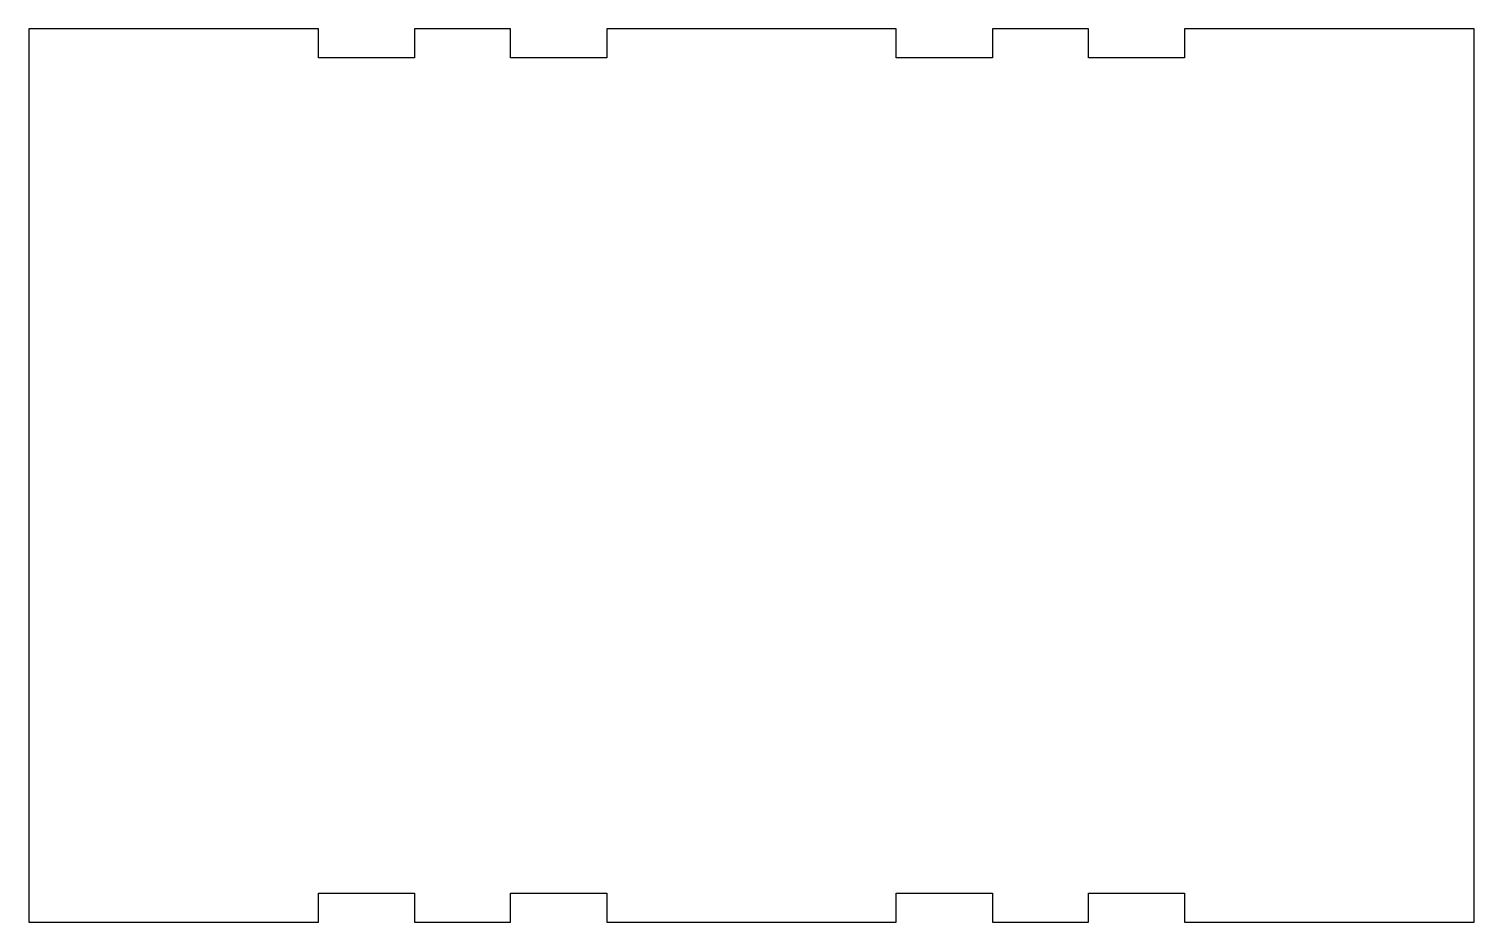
# Model space of a CAD drawing. Extents: x -108 to 42, y -19 to 74.
import ezdxf

# ---------------------------------------------------------------- set-up
doc = ezdxf.new("R2010")
doc.units = 0
doc.header["$MEASUREMENT"] = 0
doc.layers.get('0').update_dxf_attribs({"linetype": 'CONTINUOUS'})

# ---------------------------------------------------------------- blocks, each defined once
blk = doc.blocks.new('SHAPE2DVIEW001')
at = {"color": 1}
for p, q in [((-78.06, 74), (-108.23, 74)), ((-108.23, 74), (-108.23, -19)), ((-78.06, 71), (-78.06, 74)), ((-58.06, 74), (-68.06, 74)), ((-68.06, 74), (-68.06, 71)), ((-58.06, 71), (-58.06, 74)), ((-17.9, 74), (-48.06, 74)), ((-48.06, 74), (-48.06, 71)), ((-17.9, 71), (-17.9, 74)), ((2.1, 74), (-7.9, 74)), ((-7.9, 74), (-7.9, 71)), ((2.1, 71), (2.1, 74)), ((42.27, 74), (12.1, 74)), ((12.1, 74), (12.1, 71)), ((42.27, -19), (42.27, 74)), ((-68.06, 71), (-78.06, 71)), ((-48.06, 71), (-58.06, 71)), ((-7.9, 71), (-17.9, 71)), ((12.1, 71), (2.1, 71)), ((-78.06, -19), (-78.06, -16)), ((-78.06, -16), (-68.06, -16)), ((-68.06, -16), (-68.06, -19)), ((-58.06, -19), (-58.06, -16)), ((-58.06, -16), (-48.06, -16)), ((-48.06, -16), (-48.06, -19)), ((-17.9, -19), (-17.9, -16)), ((-17.9, -16), (-7.9, -16)), ((-7.9, -16), (-7.9, -19)), ((2.1, -19), (2.1, -16)), ((2.1, -16), (12.1, -16)), ((12.1, -16), (12.1, -19)), ((-108.23, -19), (-78.06, -19)), ((-68.06, -19), (-58.06, -19)), ((-48.06, -19), (-17.9, -19)), ((-7.9, -19), (2.1, -19)), ((12.1, -19), (42.27, -19))]:
    blk.add_line(p, q, dxfattribs=at)

msp = doc.modelspace()

# ---------------------------------------------------------------- block references
at = {"color": 1}
msp.add_blockref('SHAPE2DVIEW001', (0, 0), dxfattribs=at)

doc.saveas('drawing.dxf')
